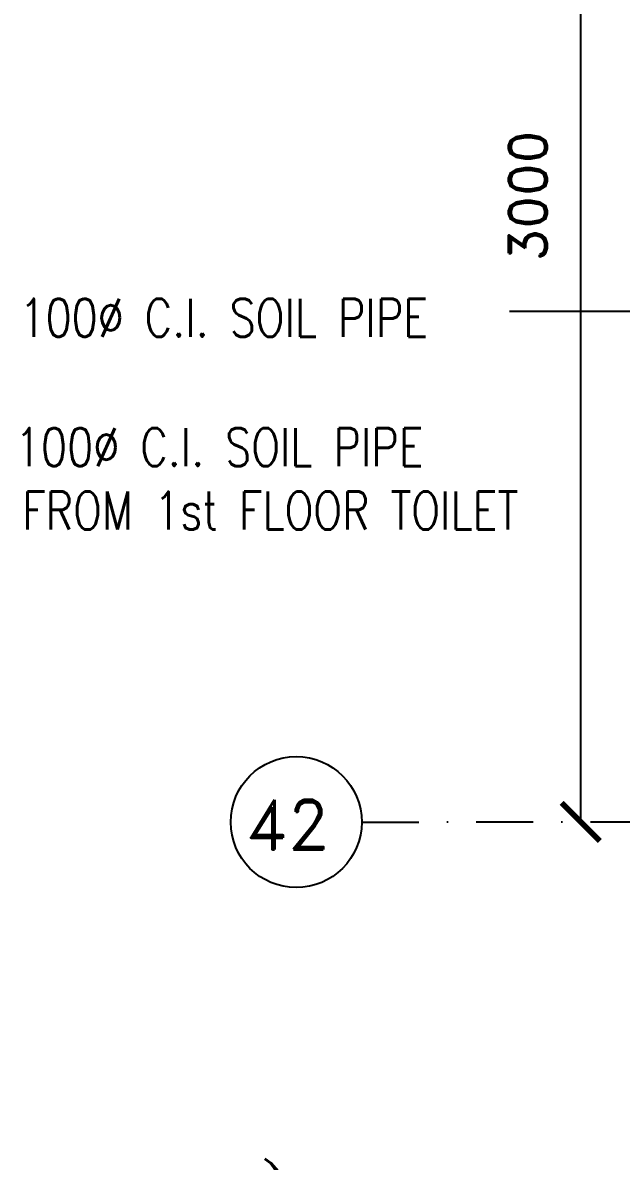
# Model space of a CAD drawing. Extents: x -437689 to -407696, y -55787 to -37037.
# Drawn here: x -425970 to -425184, y -42318 to -40824 of the extents above; entities that cross this region are included whole.
import ezdxf

# ---------------------------------------------------------------- set-up
doc = ezdxf.new("R2010")
doc.units = 0
doc.header["$LTSCALE"] = 150
doc.header["$MEASUREMENT"] = 0
doc.linetypes.add('CENTER', pattern=[2, 1.25, -0.25, 0.25, -0.25])
doc.linetypes.add('DASHDOT', pattern=[1, 0.5, -0.25, 0, -0.25])
doc.layers.get('0').update_dxf_attribs({"linetype": 'CONTINUOUS'})
for name, color, linetype in [('DIM', 6, 'CONTINUOUS'), ('DIM-NEW', 7, 'CONTINUOUS'), ('GRID', 252, 'DASHDOT'), ('TEXT', 7, 'CONTINUOUS')]:
    doc.layers.add(name, color=color, linetype=linetype)
doc.styles.add('RD', font='ROMAND.shx', dxfattribs={"width": 0.8})
doc.styles.add('ROMAND', font='ROMAND', dxfattribs={"height": 300})
doc.styles.add('T', font='romans.shx', dxfattribs={"height": 450})

msp = doc.modelspace()

# ---------------------------------------------------------------- linework, layer by layer
msp.add_lwpolyline([(-424699.9, -41369.8), (-424956.9, -41202.9), (-425280.8, -41202.9), (-425331.2, -41202.9)])
at = {"color": 0, "linetype": 'ByBlock', "const_width": 7.5}
msp.add_lwpolyline([(-425262.6, -41847.9), (-425212.5, -41897.9)], dxfattribs=at)
at = {"layer": 'DIM-NEW', "color": 252, "linetype": 'CENTER', "ltscale": 900}
msp.add_line((-425238.1, -40372.9), (-425237.6, -41872.9), dxfattribs=at)
at = {"layer": 'GRID'}
msp.add_line((-425525, -41873.1), (-422791.6, -41871.4), dxfattribs=at)
at = {"layer": 'TEXT', "linetype": 'CONTINUOUS'}
msp.add_circle((-425611, -41873.1), 86, dxfattribs=at)

# ---------------------------------------------------------------- texts
at = {"layer": 'DIM', "color": 7, "ltscale": 900, "style": 'RD'}
msp.add_text('3000', height=50, rotation=90, dxfattribs=at).set_placement((-425281.8, -41136.9))
at = {"layer": 'TEXT', "style": 'T', "width": 0.8}
for s, p in [('100%%c C.I. SOIL PIPE', (-425974.5, -41236)), ('100%%c C.I. SOIL PIPE', (-425980.4, -41405.8)), ('FROM 1st FLOOR TOILET', (-425970.8, -41489.2))]:
    msp.add_text(s, height=50, dxfattribs=at).set_placement(p)
at = {"layer": 'TEXT', "style": 'ROMAND'}
msp.add_text('42', height=65, dxfattribs=at).set_placement((-425678.6, -41909.1))
at = {"layer": 'TEXT', "style": 'T', "width": 0.8}
msp.add_text('~', height=100, rotation=54.4406, dxfattribs=at).set_placement((-425647.5, -42407.2))

doc.saveas('drawing.dxf')
